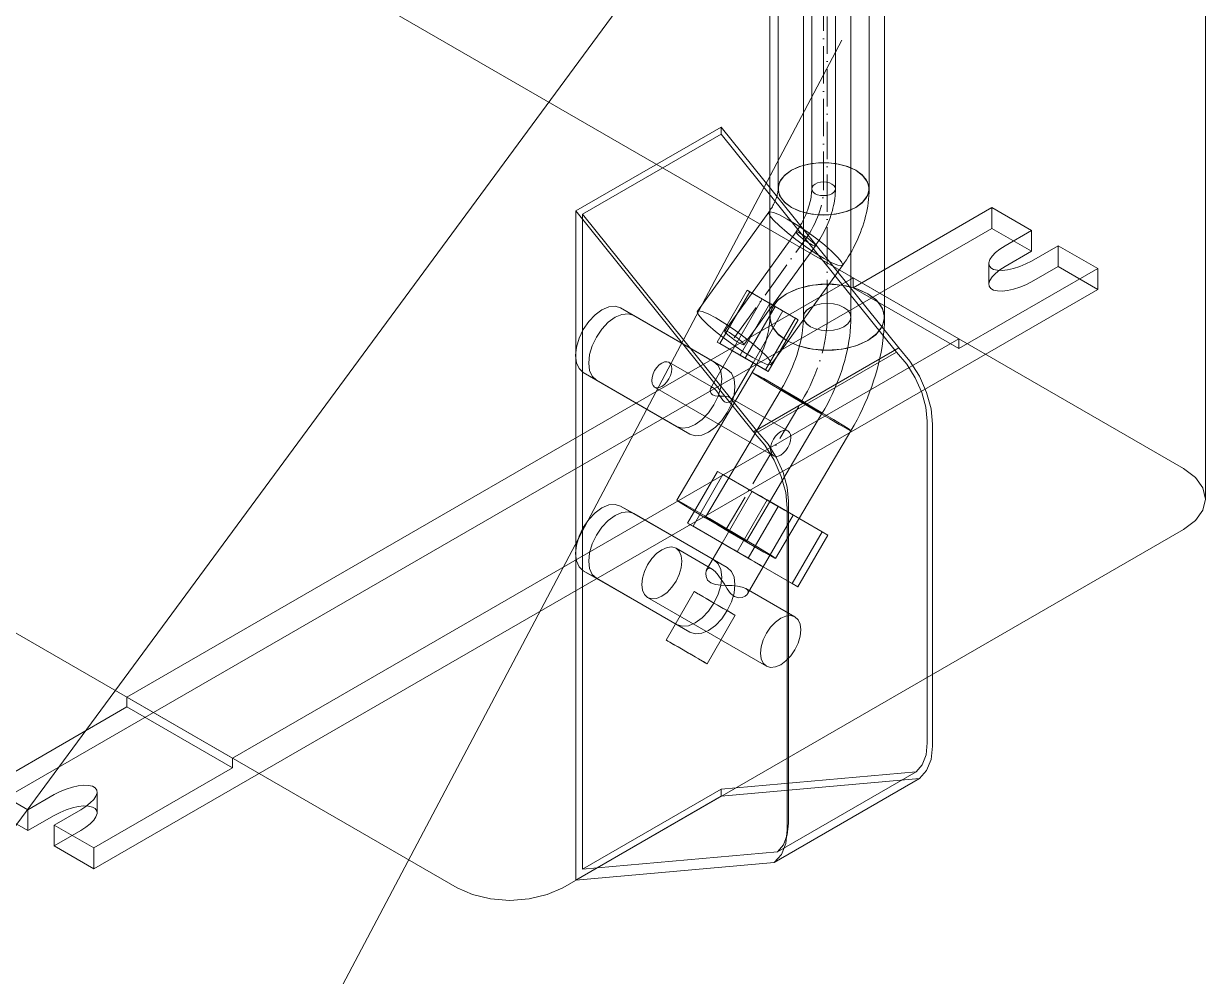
# Model space of a CAD drawing. Header units: millimetres. Extents: x -88595 to 880822, y -1054509 to -148035.
# Drawn here: x 419490.5 to 419806.9, y -342609.3 to -342354.2 of the extents above; entities that cross this region are included whole.
import ezdxf

# ---------------------------------------------------------------- set-up
doc = ezdxf.new("R2010")
doc.units = ezdxf.units.MM
doc.linetypes.add('$12$ADSK_Осевая', pattern=[14, 10, -2, 0, -2])
doc.linetypes.add('$13$ADSK_Осевая', pattern=[14, 10, -2, 0, -2])
for name, color, linetype, lineweight in [('Изоляция', 7, 'Continuous', 18), ('Марки', 7, 'Continuous', 20), ('Оборудование', 7, 'Continuous', 18), ('Трубопровод', 7, 'Continuous', 18), ('Трубопроводы', 7, 'Continuous', 18)]:
    doc.layers.add(name, color=color, linetype=linetype, lineweight=lineweight)

# ---------------------------------------------------------------- blocks, each defined once
blk = doc.blocks.new('$0$ADSK_МедьПайка_Отвод-гнутая труба - Отвод _гнутая труба_-3197941-В_ОВ3_4')
at = {"layer": 'Трубопроводы', "color": 134, "true_color": 0x00a6a6}
for points in [[(20781.32, 11301.23, 0), (20780, 11301.81, 0), (20778.47, 11302.18, 0), (20776.82, 11302.31, 0), (20775.18, 11302.18, 0), (20773.65, 11301.81, 0), (20772.33, 11301.23, 0), (20771.33, 11300.47, 0), (20770.69, 11299.59, 0), (20770.47, 11298.64, 0), (20770.69, 11297.69, 0), (20771.33, 11296.81, 0), (20772.33, 11296.05, 0)], [(20772.33, 11296.05, 0), (20773.65, 11295.46, 0), (20775.18, 11295.1, 0), (20776.82, 11294.97, 0), (20778.47, 11295.1, 0), (20780, 11295.46, 0), (20781.32, 11296.05, 0), (20782.32, 11296.81, 0), (20782.96, 11297.69, 0), (20783.17, 11298.64, 0), (20782.96, 11299.59, 0), (20782.32, 11300.47, 0), (20781.32, 11301.23, 0)], [(20770.47, 11298.64, 0), (20770.46, 11297.81, 0), (20770.42, 11296.95, 0), (20770.34, 11296.06, 0), (20770.24, 11295.16, 0), (20770.11, 11294.23, 0), (20769.94, 11293.28, 0), (20769.75, 11292.32, 0), (20769.52, 11291.34, 0), (20769.26, 11290.36, 0), (20768.97, 11289.36, 0), (20768.66, 11288.35, 0), (20768.31, 11287.34, 0), (20767.93, 11286.33, 0), (20767.53, 11285.31, 0), (20767.09, 11284.3, 0), (20766.63, 11283.29, 0), (20766.15, 11282.29, 0), (20765.64, 11281.29, 0), (20765.1, 11280.31, 0), (20764.54, 11279.33, 0), (20764.5, 11279.26, 0)], [(20783.17, 11298.64, 0), (20783.15, 11297.38, 0), (20783.09, 11296.1, 0), (20782.98, 11294.82, 0), (20782.84, 11293.53, 0), (20782.65, 11292.23, 0), (20782.42, 11290.93, 0), (20782.16, 11289.62, 0), (20781.85, 11288.31, 0), (20781.51, 11287, 0), (20781.13, 11285.68, 0), (20780.72, 11284.37, 0), (20780.27, 11283.06, 0), (20779.78, 11281.76, 0), (20779.26, 11280.46, 0), (20778.71, 11279.17, 0), (20778.13, 11277.89, 0), (20777.51, 11276.62, 0), (20776.87, 11275.36, 0), (20776.19, 11274.12, 0), (20775.49, 11272.89, 0), (20775.44, 11272.8, 0)], [(20766.85, 11277.96, 0), (20765.79, 11278.57, 0), (20765.02, 11279, 0), (20764.59, 11279.23, 0), (20764.52, 11279.24, 0), (20764.83, 11279.04, 0), (20765.48, 11278.63, 0), (20766.44, 11278.04, 0), (20767.64, 11277.31, 0), (20769, 11276.5, 0), (20770.43, 11275.66, 0), (20771.82, 11274.84, 0), (20773.09, 11274.1, 0)], [(20773.09, 11274.1, 0), (20774.14, 11273.5, 0), (20774.92, 11273.07, 0), (20775.35, 11272.84, 0), (20775.42, 11272.82, 0), (20775.11, 11273.03, 0), (20774.46, 11273.44, 0), (20773.5, 11274.03, 0), (20772.3, 11274.75, 0), (20770.94, 11275.56, 0), (20769.51, 11276.41, 0), (20768.12, 11277.23, 0), (20766.85, 11277.96, 0)]]:
    blk.add_polyline3d(points, dxfattribs=at)
blk = doc.blocks.new('$0$ADSK_МедьПайка_Отвод-гнутая труба - Отвод _гнутая труба_-3197938-В_ОВ3_4')
at = {"layer": 'Трубопроводы', "color": 190, "true_color": 0x8000ff}
for points in [[(19757.32, 11724.73, 0), (19756.66, 11725.02, 0), (19755.9, 11725.21, 0), (19755.08, 11725.27, 0), (19754.25, 11725.21, 0), (19753.49, 11725.02, 0), (19752.83, 11724.73, 0), (19752.33, 11724.35, 0), (19752.01, 11723.91, 0), (19751.9, 11723.44, 0), (19752.01, 11722.96, 0), (19752.33, 11722.52, 0), (19752.83, 11722.14, 0)], [(19752.83, 11722.14, 0), (19753.49, 11721.85, 0), (19754.25, 11721.66, 0), (19755.08, 11721.6, 0), (19755.9, 11721.66, 0), (19756.66, 11721.85, 0), (19757.32, 11722.14, 0), (19757.83, 11722.52, 0), (19758.14, 11722.96, 0), (19758.25, 11723.44, 0), (19758.14, 11723.91, 0), (19757.83, 11724.35, 0), (19757.32, 11724.73, 0)], [(19751.9, 11723.44, 0), (19751.89, 11723.02, 0), (19751.87, 11722.59, 0), (19751.84, 11722.15, 0), (19751.78, 11721.69, 0), (19751.72, 11721.23, 0), (19751.64, 11720.76, 0), (19751.54, 11720.28, 0), (19751.42, 11719.79, 0), (19751.3, 11719.29, 0), (19751.15, 11718.79, 0), (19750.99, 11718.29, 0), (19750.82, 11717.79, 0), (19750.63, 11717.28, 0), (19750.43, 11716.77, 0), (19750.21, 11716.27, 0), (19749.98, 11715.76, 0), (19749.74, 11715.26, 0), (19749.48, 11714.76, 0), (19749.22, 11714.27, 0), (19748.94, 11713.78, 0), (19748.65, 11713.3, 0), (19748.34, 11712.83, 0), (19748.03, 11712.36, 0), (19747.72, 11711.91, 0)], [(19758.25, 11723.44, 0), (19758.24, 11722.8, 0), (19758.21, 11722.17, 0), (19758.16, 11721.53, 0), (19758.08, 11720.88, 0), (19757.99, 11720.23, 0), (19757.87, 11719.58, 0), (19757.74, 11718.93, 0), (19757.59, 11718.27, 0), (19757.42, 11717.61, 0), (19757.23, 11716.96, 0), (19757.02, 11716.3, 0), (19756.8, 11715.65, 0), (19756.56, 11715, 0), (19756.3, 11714.35, 0), (19756.02, 11713.7, 0), (19755.73, 11713.06, 0), (19755.42, 11712.43, 0), (19755.1, 11711.8, 0), (19754.76, 11711.18, 0), (19754.41, 11710.56, 0), (19754.04, 11709.95, 0), (19753.66, 11709.36, 0), (19753.27, 11708.77, 0), (19752.86, 11708.2, 0)], [(19749, 11711.43, 0), (19748.47, 11711.72, 0), (19748.05, 11711.9, 0), (19747.79, 11711.95, 0), (19747.7, 11711.87, 0), (19747.79, 11711.66, 0), (19748.04, 11711.35, 0), (19748.45, 11710.95, 0), (19748.99, 11710.49, 0), (19749.61, 11709.99, 0), (19750.28, 11709.51, 0), (19750.95, 11709.06, 0), (19751.58, 11708.67, 0)], [(19751.58, 11708.67, 0), (19752.11, 11708.39, 0), (19752.53, 11708.21, 0), (19752.79, 11708.16, 0), (19752.88, 11708.24, 0), (19752.79, 11708.44, 0), (19752.54, 11708.76, 0), (19752.13, 11709.16, 0), (19751.59, 11709.62, 0), (19750.97, 11710.11, 0), (19750.3, 11710.6, 0), (19749.63, 11711.05, 0), (19749, 11711.43, 0)]]:
    blk.add_polyline3d(points, dxfattribs=at)
blk = doc.blocks.new('$0$ADSK_Наружный блок кондиционера сплит-системы1 - AS24TL5HRA-A-4475077-В_ОВ3_4')
at = {"layer": 'Оборудование'}
for p, q in [((-4032.74, 2861.18), (-4032.74, 3304.54)), ((-4576, 3179.62), (-4038.6, 2869.35)), ((-4233.06, 2757.08), (-4770.46, 3067.35)), ((-4162.35, 2960.79), (-4201.24, 2938.34)), ((-4162.35, 2958.91), (-4199.47, 2937.48)), ((-4162.35, 2958.91), (-4162.35, 2960.79)), ((-4162.35, 2960.79), (-4114.81, 2901.66)), ((-4115.42, 2900.53), (-4162.35, 2958.91)), ((-4126.99, 2917.76), (-4089.87, 2939.2)), ((-4089.87, 2939.2), (-4089.87, 2933.65)), ((-4089.87, 2939.2), (-4079.26, 2933.07)), ((-4153.7, 2879.21), (-4201.24, 2938.34)), ((-4201.24, 2938.34), (-4201.24, 2759.12)), ((-4199.47, 2937.48), (-4199.47, 2762.03)), ((-4199.47, 2937.48), (-4152.55, 2879.1)), ((-4089.87, 2933.65), (-4358.57, 2778.51)), ((-4089.87, 2933.65), (-4079.26, 2927.52)), ((-4086.33, 2928.99), (-4079.26, 2933.07)), ((-4079.26, 2933.07), (-4079.26, 2927.52)), ((-4079.26, 2927.52), (-4086.33, 2923.44)), ((-4072.19, 2928.99), (-4079.26, 2924.91)), ((-4072.19, 2923.44), (-4072.19, 2928.99)), ((-4072.19, 2928.99), (-4061.58, 2922.87)), ((-4090.7, 2924.21), (-4090.7, 2918.66)), ((-4079.26, 2919.36), (-4072.19, 2923.44)), ((-4072.19, 2923.44), (-4061.58, 2917.32)), ((-4321.45, 2808.11), (-4126.99, 2920.38)), ((-4126.99, 2920.38), (-4126.99, 2917.76)), ((-4126.99, 2920.38), (-4098.71, 2904.05)), ((-4061.58, 2922.87), (-4098.71, 2901.44)), ((-4061.58, 2917.32), (-4061.58, 2922.87)), ((-4330.28, 2762.18), (-4061.58, 2917.32)), ((-4163.43, 2903.21), (-4155.43, 2917.07)), ((-4154.74, 2916.67), (-4155.43, 2917.07)), ((-4155.43, 2917.07), (-4149.3, 2913.53)), ((-4126.99, 2917.76), (-4098.71, 2901.44)), ((-4162.74, 2902.81), (-4154.74, 2916.67)), ((-4151.39, 2914.74), (-4159.39, 2900.88)), ((-4147.93, 2912.74), (-4154.74, 2916.67)), ((-4185.76, 2910.33), (-4189.29, 2912.37)), ((-4189.29, 2912.37), (-4164.29, 2897.94)), ((-4157.3, 2899.68), (-4149.3, 2913.53)), ((-4155.93, 2898.88), (-4147.93, 2912.74)), ((-4153.84, 2897.68), (-4145.84, 2911.54)), ((-4149.3, 2913.53), (-4142.49, 2909.6)), ((-4141.8, 2909.2), (-4147.93, 2912.74)), ((-4160.76, 2895.9), (-4185.76, 2910.33)), ((-4142.49, 2909.6), (-4150.49, 2895.74)), ((-4149.8, 2895.35), (-4141.8, 2909.2)), ((-4142.49, 2909.6), (-4141.8, 2909.2)), ((-4098.71, 2904.05), (-4293.16, 2791.78)), ((-4157.3, 2899.68), (-4163.43, 2903.21)), ((-4163.43, 2903.21), (-4162.74, 2902.81)), ((-4162.74, 2902.81), (-4155.93, 2898.88)), ((-4114.81, 2901.66), (-4153.7, 2879.21)), ((-4098.71, 2901.44), (-4098.71, 2904.05)), ((-4164.46, 2890.92), (-4176.34, 2897.78)), ((-4159.39, 2900.88), (-4165.2, 2890.8)), ((-4150.49, 2895.74), (-4157.3, 2899.68)), ((-4155.93, 2898.88), (-4149.8, 2895.35)), ((-4152.55, 2879.1), (-4115.42, 2900.53)), ((-4199.29, 2895.05), (-4195.76, 2893.01)), ((-4174.29, 2880.62), (-4199.29, 2895.05)), ((-4159.66, 2887.6), (-4153.84, 2897.68)), ((-4149.8, 2895.35), (-4150.49, 2895.74)), ((-4195.76, 2893.01), (-4170.76, 2878.58)), ((-4180.18, 2891.13), (-4148.36, 2872.76)), ((-4144.52, 2879.41), (-4159.93, 2888.31)), ((-4107.19, 2795.85), (-4107.19, 2882.03)), ((-4105.78, 2881.22), (-4105.78, 2795.03)), ((-4171.37, 2854.73), (-4163.37, 2868.58)), ((-4169.88, 2853.87), (-4161.88, 2867.72)), ((-4161.88, 2867.72), (-4163.37, 2868.58)), ((-4163.37, 2868.58), (-4150.1, 2860.92)), ((-4147.12, 2859.2), (-4161.88, 2867.72)), ((-4154.11, 2863.24), (-4162.11, 2849.38)), ((-4158.1, 2847.07), (-4150.1, 2860.92)), ((-4150.1, 2860.92), (-4135.35, 2852.4)), ((-4144.31, 2860.6), (-4144.31, 2774.41)), ((-4185.76, 2857.26), (-4189.29, 2859.3)), ((-4189.29, 2859.3), (-4164.29, 2844.87)), ((-4160.76, 2842.83), (-4185.76, 2857.26)), ((-4155.12, 2845.35), (-4147.12, 2859.2)), ((-4151.11, 2843.03), (-4143.11, 2856.89)), ((-4133.85, 2851.54), (-4147.12, 2859.2)), ((-4144.67, 2772.58), (-4144.67, 2858.76)), ((-4158.1, 2847.07), (-4171.37, 2854.73)), ((-4171.37, 2854.73), (-4169.88, 2853.87)), ((-4169.88, 2853.87), (-4155.12, 2845.35)), ((-4038.6, 2853.02), (-4204.77, 2757.08)), ((-4135.35, 2852.4), (-4143.35, 2838.55)), ((-4141.85, 2837.69), (-4133.85, 2851.54)), ((-4135.35, 2852.4), (-4133.85, 2851.54)), ((-4164.79, 2842.41), (-4174.45, 2847.98)), ((-4162.11, 2849.38), (-4166.27, 2842.18)), ((-4143.35, 2838.55), (-4158.1, 2847.07)), ((-4155.12, 2845.35), (-4141.85, 2837.69)), ((-4199.29, 2841.98), (-4195.76, 2839.94)), ((-4174.29, 2827.55), (-4199.29, 2841.98)), ((-4155.28, 2835.83), (-4151.11, 2843.03)), ((-4195.76, 2839.94), (-4170.76, 2825.5)), ((-4141.85, 2837.69), (-4143.35, 2838.55)), ((-4182.07, 2834.78), (-4150.25, 2816.41)), ((-4169.61, 2836.39), (-4177.11, 2823.4)), ((-4142.63, 2829.61), (-4155.81, 2837.22)), ((-4166.11, 2817.05), (-4158.61, 2830.04)), ((-4321.45, 2805.5), (-4321.45, 2808.11)), ((-4321.45, 2808.11), (-4293.16, 2791.78)), ((-4358.57, 2784.06), (-4321.45, 2805.5)), ((-4321.45, 2805.5), (-4293.16, 2789.17)), ((-4293.16, 2791.78), (-4293.16, 2789.17)), ((-4293.16, 2789.17), (-4330.28, 2767.73)), ((-4162.35, 2783.46), (-4110.17, 2788.12)), ((-4110.17, 2788.12), (-4147.29, 2766.69)), ((-4358.57, 2784.06), (-4347.96, 2777.94)), ((-4109.25, 2786.32), (-4162.35, 2781.57)), ((-4148.14, 2763.86), (-4109.25, 2786.32)), ((-4347.96, 2777.94), (-4340.89, 2782.02)), ((-4329.45, 2777.17), (-4329.45, 2782.72)), ((-4162.35, 2781.57), (-4201.24, 2759.12)), ((-4199.47, 2762.03), (-4162.35, 2783.46)), ((-4162.35, 2781.57), (-4162.35, 2783.46)), ((-4347.96, 2772.39), (-4358.57, 2778.51)), ((-4347.96, 2772.39), (-4347.96, 2777.94)), ((-4333.82, 2777.94), (-4340.89, 2773.86)), ((-4340.89, 2776.47), (-4347.96, 2772.39)), ((-4340.89, 2773.86), (-4330.28, 2767.73)), ((-4340.89, 2773.86), (-4340.89, 2768.31)), ((-4340.89, 2768.31), (-4333.82, 2772.39)), ((-4330.28, 2762.18), (-4340.89, 2768.31)), ((-4330.28, 2767.73), (-4330.28, 2762.18)), ((-4147.29, 2766.69), (-4199.47, 2762.03)), ((-4201.24, 2759.12), (-4148.14, 2763.86))]:
    blk.add_line(p, q, dxfattribs=at)
for points in [[(-4079.26, 2924.91, 0), (-4080.81, 2924.11, 0), (-4082.44, 2923.43, 0), (-4084.09, 2922.9, 0), (-4085.69, 2922.55, 0), (-4087.15, 2922.39, 0), (-4088.43, 2922.44, 0), (-4089.46, 2922.68, 0), (-4090.2, 2923.1, 0), (-4090.61, 2923.7, 0), (-4090.69, 2924.44, 0), (-4090.42, 2925.28, 0), (-4089.81, 2926.2, 0), (-4088.9, 2927.15, 0), (-4087.73, 2928.1, 0), (-4086.33, 2928.99, 0)], [(-4086.33, 2923.44, 0), (-4087.73, 2922.55, 0), (-4088.9, 2921.6, 0), (-4089.81, 2920.65, 0), (-4090.42, 2919.73, 0), (-4090.69, 2918.88, 0), (-4090.61, 2918.15, 0), (-4090.2, 2917.55, 0), (-4089.46, 2917.12, 0), (-4088.43, 2916.88, 0), (-4087.15, 2916.84, 0), (-4085.69, 2917, 0), (-4084.09, 2917.35, 0), (-4082.44, 2917.87, 0), (-4080.81, 2918.55, 0), (-4079.26, 2919.36, 0)], [(-4150.21, 2914.06, 0), (-4150.75, 2914.37, 0), (-4151.13, 2914.59, 0), (-4151.35, 2914.71, 0), (-4151.37, 2914.73, 0), (-4151.21, 2914.64, 0), (-4150.88, 2914.44, 0), (-4150.39, 2914.16, 0), (-4149.77, 2913.81, 0), (-4149.08, 2913.41, 0), (-4148.36, 2912.99, 0), (-4147.65, 2912.58, 0), (-4147.01, 2912.21, 0)], [(-4147.01, 2912.21, 0), (-4146.48, 2911.91, 0), (-4146.1, 2911.68, 0), (-4145.88, 2911.56, 0), (-4145.85, 2911.54, 0), (-4146.01, 2911.63, 0), (-4146.35, 2911.83, 0), (-4146.84, 2912.11, 0), (-4147.45, 2912.47, 0), (-4148.15, 2912.87, 0), (-4148.87, 2913.28, 0), (-4149.57, 2913.69, 0), (-4150.21, 2914.06, 0)], [(-4199.29, 2895.05, 0), (-4200.42, 2896.09, 0), (-4201.12, 2897.66, 0), (-4201.36, 2899.63, 0), (-4201.12, 2901.88, 0), (-4200.42, 2904.26, 0), (-4199.29, 2906.6, 0), (-4197.83, 2908.74, 0), (-4196.12, 2910.54, 0), (-4194.29, 2911.88, 0), (-4192.46, 2912.66, 0), (-4190.76, 2912.82, 0), (-4189.29, 2912.37, 0)], [(-4185.76, 2910.33, 0), (-4187.22, 2910.78, 0), (-4188.93, 2910.61, 0), (-4190.76, 2909.84, 0), (-4192.59, 2908.5, 0), (-4194.29, 2906.7, 0), (-4195.76, 2904.56, 0), (-4196.88, 2902.22, 0), (-4197.59, 2899.84, 0), (-4197.83, 2897.59, 0), (-4197.59, 2895.61, 0), (-4196.88, 2894.05, 0), (-4195.76, 2893.01, 0)], [(-4114.81, 2901.66, 0), (-4111.82, 2898.09, 0), (-4109.29, 2894.03, 0), (-4107.38, 2889.69, 0), (-4106.18, 2885.34, 0), (-4105.78, 2881.22, 0)], [(-4176.34, 2897.78, 0), (-4176.9, 2897.95, 0), (-4177.55, 2897.89, 0), (-4178.26, 2897.59, 0), (-4178.96, 2897.08, 0), (-4179.61, 2896.39, 0), (-4180.18, 2895.56, 0), (-4180.61, 2894.66, 0), (-4180.88, 2893.75, 0), (-4180.97, 2892.89, 0), (-4180.88, 2892.13, 0), (-4180.61, 2891.53, 0), (-4180.18, 2891.13, 0)], [(-4180.18, 2891.13, 0), (-4179.61, 2890.95, 0), (-4178.96, 2891.02, 0), (-4178.26, 2891.32, 0), (-4177.55, 2891.83, 0), (-4176.9, 2892.52, 0), (-4176.34, 2893.35, 0), (-4175.9, 2894.24, 0), (-4175.63, 2895.16, 0), (-4175.54, 2896.02, 0), (-4175.63, 2896.78, 0), (-4175.9, 2897.38, 0), (-4176.34, 2897.78, 0)], [(-4164.29, 2897.94, 0), (-4163.17, 2896.9, 0), (-4162.46, 2895.33, 0), (-4162.22, 2893.36, 0), (-4162.46, 2891.11, 0), (-4163.17, 2888.73, 0), (-4164.29, 2886.39, 0), (-4165.76, 2884.25, 0), (-4167.46, 2882.45, 0), (-4169.29, 2881.11, 0), (-4171.12, 2880.33, 0), (-4172.83, 2880.17, 0), (-4174.29, 2880.62, 0)], [(-4155.01, 2898.36, 0), (-4155.65, 2898.73, 0), (-4156.36, 2899.13, 0), (-4157.08, 2899.55, 0), (-4157.77, 2899.95, 0), (-4158.39, 2900.3, 0), (-4158.88, 2900.59, 0), (-4159.21, 2900.78, 0), (-4159.37, 2900.87, 0), (-4159.35, 2900.86, 0), (-4159.13, 2900.73, 0), (-4158.75, 2900.51, 0), (-4158.21, 2900.2, 0)], [(-4155.01, 2898.36, 0), (-4155.65, 2898.73, 0), (-4156.36, 2899.13, 0), (-4157.08, 2899.55, 0), (-4157.77, 2899.95, 0), (-4158.39, 2900.3, 0), (-4158.88, 2900.59, 0), (-4159.21, 2900.78, 0), (-4159.37, 2900.87, 0), (-4159.35, 2900.86, 0), (-4159.13, 2900.73, 0), (-4158.75, 2900.51, 0), (-4158.21, 2900.2, 0)], [(-4158.21, 2900.2, 0), (-4157.57, 2899.83, 0), (-4156.87, 2899.43, 0), (-4156.15, 2899.01, 0), (-4155.45, 2898.61, 0), (-4154.84, 2898.26, 0), (-4154.35, 2897.97, 0), (-4154.01, 2897.78, 0), (-4153.85, 2897.69, 0), (-4153.88, 2897.7, 0), (-4154.1, 2897.83, 0), (-4154.48, 2898.05, 0), (-4155.01, 2898.36, 0)], [(-4158.21, 2900.2, 0), (-4157.57, 2899.83, 0), (-4156.87, 2899.43, 0), (-4156.15, 2899.01, 0), (-4155.45, 2898.61, 0), (-4154.84, 2898.26, 0), (-4154.35, 2897.97, 0), (-4154.01, 2897.78, 0), (-4153.85, 2897.69, 0), (-4153.88, 2897.7, 0), (-4154.1, 2897.83, 0), (-4154.48, 2898.05, 0), (-4155.01, 2898.36, 0)], [(-4107.19, 2882.03, 0), (-4107.56, 2885.77, 0), (-4108.65, 2889.71, 0), (-4110.4, 2893.64, 0), (-4112.7, 2897.32, 0), (-4115.42, 2900.53, 0)], [(-4170.76, 2878.58, 0), (-4169.29, 2878.12, 0), (-4167.59, 2878.29, 0), (-4165.76, 2879.07, 0), (-4163.93, 2880.41, 0), (-4162.22, 2882.21, 0), (-4160.76, 2884.35, 0), (-4159.63, 2886.69, 0), (-4158.93, 2889.07, 0), (-4158.69, 2891.32, 0), (-4158.93, 2893.29, 0), (-4159.63, 2894.86, 0), (-4160.76, 2895.9, 0)], [(-4164.46, 2890.92, 0), (-4164.81, 2891.04, 0), (-4165.08, 2890.95, 0), (-4165.25, 2890.71, 0), (-4165.32, 2890.34, 0), (-4165.27, 2889.9, 0), (-4165.07, 2889.44, 0), (-4164.65, 2889.05, 0)], [(-4164.65, 2889.05, 0), (-4164.01, 2888.83, 0), (-4163.28, 2888.75, 0), (-4162.51, 2888.72, 0), (-4161.76, 2888.69, 0), (-4161.04, 2888.62, 0), (-4160.41, 2888.5, 0), (-4159.93, 2888.31, 0)], [(-4161.45, 2887.2, 0), (-4161.96, 2887.65, 0), (-4162.4, 2888.24, 0), (-4162.81, 2888.89, 0), (-4163.21, 2889.53, 0), (-4163.63, 2890.12, 0), (-4164.05, 2890.6, 0), (-4164.46, 2890.92, 0)], [(-4159.93, 2888.31, 0), (-4159.66, 2888.06, 0), (-4159.59, 2887.79, 0), (-4159.72, 2887.51, 0), (-4160, 2887.27, 0), (-4160.41, 2887.09, 0), (-4160.9, 2887.03, 0), (-4161.45, 2887.2, 0)], [(-4144.67, 2858.76, 0), (-4145.07, 2862.88, 0), (-4146.27, 2867.24, 0), (-4148.19, 2871.57, 0), (-4150.71, 2875.64, 0), (-4153.7, 2879.21, 0)], [(-4152.55, 2879.1, 0), (-4149.82, 2875.89, 0), (-4147.52, 2872.21, 0), (-4145.78, 2868.28, 0), (-4144.69, 2864.34, 0), (-4144.31, 2860.6, 0)], [(-4144.52, 2879.41, 0), (-4145.08, 2879.58, 0), (-4145.73, 2879.52, 0), (-4146.44, 2879.22, 0), (-4147.14, 2878.71, 0), (-4147.79, 2878.01, 0), (-4148.36, 2877.19, 0), (-4148.79, 2876.29, 0), (-4149.06, 2875.38, 0), (-4149.15, 2874.52, 0), (-4149.06, 2873.76, 0), (-4148.79, 2873.16, 0), (-4148.36, 2872.76, 0)], [(-4148.36, 2872.76, 0), (-4147.79, 2872.58, 0), (-4147.14, 2872.65, 0), (-4146.44, 2872.95, 0), (-4145.73, 2873.46, 0), (-4145.08, 2874.15, 0), (-4144.52, 2874.97, 0), (-4144.08, 2875.87, 0), (-4143.81, 2876.79, 0), (-4143.72, 2877.65, 0), (-4143.81, 2878.41, 0), (-4144.08, 2879.01, 0), (-4144.52, 2879.41, 0)], [(-4038.6, 2869.35, 0), (-4035.42, 2866.96, 0), (-4033.43, 2864.17, 0), (-4032.74, 2861.18, 0), (-4033.43, 2858.19, 0), (-4035.42, 2855.41, 0), (-4038.6, 2853.02, 0)], [(-4151.79, 2861.9, 0), (-4152.84, 2862.51, 0), (-4153.61, 2862.95, 0), (-4154.03, 2863.19, 0), (-4154.09, 2863.23, 0), (-4153.77, 2863.04, 0), (-4153.1, 2862.66, 0), (-4152.13, 2862.09, 0), (-4150.92, 2861.39, 0), (-4149.54, 2860.6, 0), (-4148.11, 2859.77, 0), (-4146.71, 2858.96, 0), (-4145.44, 2858.23, 0)], [(-4145.44, 2858.23, 0), (-4144.39, 2857.62, 0), (-4143.62, 2857.18, 0), (-4143.19, 2856.93, 0), (-4143.14, 2856.9, 0), (-4143.46, 2857.09, 0), (-4144.12, 2857.47, 0), (-4145.1, 2858.03, 0), (-4146.31, 2858.73, 0), (-4147.68, 2859.53, 0), (-4149.12, 2860.35, 0), (-4150.52, 2861.16, 0), (-4151.79, 2861.9, 0)], [(-4199.29, 2841.98, 0), (-4200.42, 2843.02, 0), (-4201.12, 2844.58, 0), (-4201.36, 2846.56, 0), (-4201.12, 2848.81, 0), (-4200.42, 2851.19, 0), (-4199.29, 2853.53, 0), (-4197.83, 2855.67, 0), (-4196.12, 2857.47, 0), (-4194.29, 2858.8, 0), (-4192.46, 2859.58, 0), (-4190.76, 2859.75, 0), (-4189.29, 2859.3, 0)], [(-4185.76, 2857.26, 0), (-4187.22, 2857.71, 0), (-4188.93, 2857.54, 0), (-4190.76, 2856.76, 0), (-4192.59, 2855.43, 0), (-4194.29, 2853.63, 0), (-4195.76, 2851.49, 0), (-4196.88, 2849.15, 0), (-4197.59, 2846.77, 0), (-4197.83, 2844.52, 0), (-4197.59, 2842.54, 0), (-4196.88, 2840.98, 0), (-4195.76, 2839.94, 0)], [(-4174.45, 2847.98, 0), (-4175.56, 2848.33, 0), (-4176.86, 2848.2, 0), (-4178.26, 2847.6, 0), (-4179.65, 2846.59, 0), (-4180.95, 2845.21, 0), (-4182.07, 2843.58, 0), (-4182.92, 2841.8, 0), (-4183.46, 2839.99, 0), (-4183.64, 2838.27, 0), (-4183.46, 2836.77, 0), (-4182.92, 2835.58, 0), (-4182.07, 2834.78, 0)], [(-4182.07, 2834.78, 0), (-4180.95, 2834.44, 0), (-4179.65, 2834.57, 0), (-4178.26, 2835.16, 0), (-4176.86, 2836.18, 0), (-4175.56, 2837.55, 0), (-4174.45, 2839.18, 0), (-4173.59, 2840.96, 0), (-4173.05, 2842.78, 0), (-4172.87, 2844.49, 0), (-4173.05, 2846, 0), (-4173.59, 2847.19, 0), (-4174.45, 2847.98, 0)], [(-4153.44, 2844.37, 0), (-4154.71, 2845.11, 0), (-4156.11, 2845.92, 0), (-4157.54, 2846.74, 0), (-4158.92, 2847.54, 0), (-4160.13, 2848.24, 0), (-4161.1, 2848.8, 0), (-4161.77, 2849.19, 0), (-4162.09, 2849.37, 0), (-4162.03, 2849.34, 0), (-4161.61, 2849.09, 0), (-4160.84, 2848.65, 0), (-4159.79, 2848.04, 0)], [(-4153.44, 2844.37, 0), (-4154.71, 2845.11, 0), (-4156.11, 2845.92, 0), (-4157.54, 2846.74, 0), (-4158.92, 2847.54, 0), (-4160.13, 2848.24, 0), (-4161.1, 2848.8, 0), (-4161.77, 2849.19, 0), (-4162.09, 2849.37, 0), (-4162.03, 2849.34, 0), (-4161.61, 2849.09, 0), (-4160.84, 2848.65, 0), (-4159.79, 2848.04, 0)], [(-4159.79, 2848.04, 0), (-4158.52, 2847.31, 0), (-4157.12, 2846.5, 0), (-4155.68, 2845.67, 0), (-4154.31, 2844.88, 0), (-4153.1, 2844.18, 0), (-4152.12, 2843.61, 0), (-4151.46, 2843.23, 0), (-4151.14, 2843.05, 0), (-4151.19, 2843.08, 0), (-4151.62, 2843.32, 0), (-4152.39, 2843.77, 0), (-4153.44, 2844.37, 0)], [(-4159.79, 2848.04, 0), (-4158.52, 2847.31, 0), (-4157.12, 2846.5, 0), (-4155.68, 2845.67, 0), (-4154.31, 2844.88, 0), (-4153.1, 2844.18, 0), (-4152.12, 2843.61, 0), (-4151.46, 2843.23, 0), (-4151.14, 2843.05, 0), (-4151.19, 2843.08, 0), (-4151.62, 2843.32, 0), (-4152.39, 2843.77, 0), (-4153.44, 2844.37, 0)], [(-4164.29, 2844.87, 0), (-4163.17, 2843.82, 0), (-4162.46, 2842.26, 0), (-4162.22, 2840.29, 0), (-4162.46, 2838.04, 0), (-4163.17, 2835.66, 0), (-4164.29, 2833.32, 0), (-4165.76, 2831.18, 0), (-4167.46, 2829.38, 0), (-4169.29, 2828.04, 0), (-4171.12, 2827.26, 0), (-4172.83, 2827.09, 0), (-4174.29, 2827.55, 0)], [(-4170.76, 2825.5, 0), (-4169.29, 2825.05, 0), (-4167.59, 2825.22, 0), (-4165.76, 2826, 0), (-4163.93, 2827.33, 0), (-4162.22, 2829.13, 0), (-4160.76, 2831.28, 0), (-4159.63, 2833.62, 0), (-4158.93, 2835.99, 0), (-4158.69, 2838.25, 0), (-4158.93, 2840.22, 0), (-4159.63, 2841.78, 0), (-4160.76, 2842.83, 0)], [(-4164.79, 2842.41, 0), (-4165.49, 2842.64, 0), (-4166.02, 2842.47, 0), (-4166.37, 2841.98, 0), (-4166.51, 2841.26, 0), (-4166.41, 2840.39, 0), (-4166.02, 2839.47, 0), (-4165.18, 2838.7, 0)], [(-4158.83, 2835.03, 0), (-4159.84, 2835.91, 0), (-4160.72, 2837.1, 0), (-4161.52, 2838.38, 0), (-4162.33, 2839.65, 0), (-4163.16, 2840.81, 0), (-4163.99, 2841.77, 0), (-4164.79, 2842.41, 0)], [(-4165.18, 2838.7, 0), (-4163.92, 2838.26, 0), (-4162.45, 2838.1, 0), (-4160.94, 2838.04, 0), (-4159.44, 2837.98, 0), (-4158.01, 2837.85, 0), (-4156.76, 2837.6, 0), (-4155.81, 2837.22, 0)], [(-4160.94, 2831.38, 0), (-4162.21, 2832.12, 0), (-4163.61, 2832.93, 0), (-4165.04, 2833.75, 0), (-4166.42, 2834.55, 0), (-4167.63, 2835.25, 0), (-4168.6, 2835.81, 0), (-4169.27, 2836.2, 0), (-4169.59, 2836.38, 0), (-4169.53, 2836.35, 0), (-4169.11, 2836.1, 0), (-4168.34, 2835.66, 0), (-4167.29, 2835.05, 0)], [(-4167.29, 2835.05, 0), (-4166.02, 2834.32, 0), (-4164.62, 2833.51, 0), (-4163.18, 2832.68, 0), (-4161.81, 2831.89, 0), (-4160.6, 2831.19, 0), (-4159.62, 2830.62, 0), (-4158.96, 2830.24, 0), (-4158.64, 2830.06, 0), (-4158.69, 2830.09, 0), (-4159.12, 2830.33, 0), (-4159.89, 2830.78, 0), (-4160.94, 2831.38, 0)], [(-4155.81, 2837.22, 0), (-4155.27, 2836.74, 0), (-4155.14, 2836.19, 0), (-4155.4, 2835.65, 0), (-4155.96, 2835.16, 0), (-4156.75, 2834.81, 0), (-4157.74, 2834.7, 0), (-4158.83, 2835.03, 0)], [(-4142.63, 2829.61, 0), (-4143.74, 2829.95, 0), (-4145.04, 2829.83, 0), (-4146.44, 2829.23, 0), (-4147.83, 2828.22, 0), (-4149.13, 2826.84, 0), (-4150.25, 2825.21, 0), (-4151.1, 2823.43, 0), (-4151.64, 2821.62, 0), (-4151.82, 2819.9, 0), (-4151.64, 2818.4, 0), (-4151.1, 2817.21, 0), (-4150.25, 2816.41, 0)], [(-4150.25, 2816.41, 0), (-4149.13, 2816.07, 0), (-4147.83, 2816.2, 0), (-4146.44, 2816.79, 0), (-4145.04, 2817.81, 0), (-4143.74, 2819.18, 0), (-4142.63, 2820.81, 0), (-4141.77, 2822.59, 0), (-4141.23, 2824.41, 0), (-4141.05, 2826.12, 0), (-4141.23, 2827.63, 0), (-4141.77, 2828.82, 0), (-4142.63, 2829.61, 0)], [(-4174.79, 2822.06, 0), (-4175.84, 2822.67, 0), (-4176.61, 2823.11, 0), (-4177.03, 2823.36, 0), (-4177.09, 2823.39, 0), (-4176.77, 2823.2, 0), (-4176.1, 2822.82, 0), (-4175.13, 2822.26, 0), (-4173.92, 2821.55, 0), (-4172.54, 2820.76, 0), (-4171.11, 2819.94, 0), (-4169.71, 2819.13, 0), (-4168.44, 2818.39, 0)], [(-4168.44, 2818.39, 0), (-4167.39, 2817.78, 0), (-4166.62, 2817.34, 0), (-4166.19, 2817.1, 0), (-4166.14, 2817.06, 0), (-4166.46, 2817.25, 0), (-4167.12, 2817.63, 0), (-4168.1, 2818.2, 0), (-4169.31, 2818.9, 0), (-4170.68, 2819.69, 0), (-4172.12, 2820.52, 0), (-4173.52, 2821.33, 0), (-4174.79, 2822.06, 0)], [(-4110.17, 2788.12, 0), (-4108.55, 2790.03, 0), (-4107.53, 2792.66, 0), (-4107.19, 2795.85, 0)], [(-4105.78, 2795.03, 0), (-4106.18, 2791.4, 0), (-4107.36, 2788.44, 0), (-4109.25, 2786.32, 0)], [(-4340.89, 2782.02, 0), (-4339.34, 2782.83, 0), (-4337.71, 2783.51, 0), (-4336.06, 2784.03, 0), (-4334.47, 2784.38, 0), (-4333, 2784.54, 0), (-4331.72, 2784.49, 0), (-4330.69, 2784.25, 0), (-4329.95, 2783.83, 0), (-4329.54, 2783.23, 0), (-4329.46, 2782.5, 0), (-4329.73, 2781.65, 0), (-4330.34, 2780.73, 0), (-4331.25, 2779.78, 0), (-4332.43, 2778.83, 0), (-4333.82, 2777.94, 0)], [(-4333.82, 2772.39, 0), (-4332.43, 2773.28, 0), (-4331.25, 2774.22, 0), (-4330.34, 2775.18, 0), (-4329.73, 2776.1, 0), (-4329.46, 2776.94, 0), (-4329.54, 2777.68, 0), (-4329.95, 2778.28, 0), (-4330.69, 2778.7, 0), (-4331.72, 2778.94, 0), (-4333, 2778.99, 0), (-4334.47, 2778.83, 0), (-4336.06, 2778.48, 0), (-4337.71, 2777.95, 0), (-4339.34, 2777.27, 0), (-4340.89, 2776.47, 0)], [(-4144.31, 2774.41, 0), (-4144.66, 2771.22, 0), (-4145.67, 2768.6, 0), (-4147.29, 2766.69, 0)], [(-4148.14, 2763.86, 0), (-4146.25, 2765.99, 0), (-4145.07, 2768.95, 0), (-4144.67, 2772.58, 0)], [(-4204.77, 2757.08, 0), (-4208.91, 2755.24, 0), (-4213.74, 2754.09, 0), (-4218.91, 2753.7, 0), (-4224.09, 2754.09, 0), (-4228.91, 2755.24, 0), (-4233.06, 2757.08, 0)]]:
    blk.add_polyline3d(points, dxfattribs=at)

msp = doc.modelspace()

# ---------------------------------------------------------------- linework, layer by layer
at = {"layer": 'Изоляция', "color": 190, "true_color": 0x8000ff}
for p, q in [((419692.49, -342178.03), (419692.49, -342398.41)), ((419716.84, -342398.41), (419716.84, -342178.03)), ((419690.01, -342404.67), (419670.89, -342431.17)), ((419690.63, -342445.42), (419709.75, -342418.92))]:
    msp.add_line(p, q, dxfattribs=at)
at = {"layer": 'Изоляция', "color": 134, "true_color": 0x00a6a6}
for p, q in [((419690.28, -342190.44), (419690.28, -342432.76)), ((419720.98, -342432.76), (419720.98, -342190.44)), ((419685.56, -342447.56), (419665.36, -342481.75)), ((419691.79, -342497.37), (419711.99, -342463.18))]:
    msp.add_line(p, q, dxfattribs=at)
at = {"layer": 'Изоляция', "color": 190, "true_color": 0x8000ff}
for points in [[(419696.06, -342393.44, 0), (419698.58, -342392.32, 0), (419701.52, -342391.62, 0), (419704.67, -342391.38, 0), (419707.82, -342391.62, 0), (419710.75, -342392.32, 0), (419713.28, -342393.44, 0)], [(419713.28, -342393.44, 0), (419711.14, -342392.46, 0), (419708.69, -342391.78, 0), (419706.03, -342391.43, 0), (419703.3, -342391.43, 0), (419700.64, -342391.78, 0), (419698.19, -342392.46, 0), (419696.06, -342393.44, 0)], [(419696.06, -342403.38, 0), (419694.12, -342401.93, 0), (419692.91, -342400.23, 0), (419692.49, -342398.41, 0), (419692.91, -342396.59, 0), (419694.12, -342394.9, 0), (419696.06, -342393.44, 0)], [(419696.06, -342393.44, 0), (419694.36, -342394.67, 0), (419693.17, -342396.09, 0), (419692.57, -342397.63, 0), (419692.57, -342399.2, 0), (419693.18, -342400.73, 0), (419694.36, -342402.15, 0), (419696.06, -342403.38, 0)], [(419713.28, -342393.44, 0), (419715.21, -342394.9, 0), (419716.43, -342396.59, 0), (419716.84, -342398.41, 0), (419716.43, -342400.23, 0), (419715.21, -342401.93, 0), (419713.28, -342403.38, 0)], [(419713.28, -342403.38, 0), (419714.98, -342402.15, 0), (419716.16, -342400.73, 0), (419716.77, -342399.2, 0), (419716.77, -342397.62, 0), (419716.16, -342396.09, 0), (419714.98, -342394.67, 0), (419713.28, -342393.44, 0)], [(419692.49, -342398.41, 0), (419692.49, -342398.52, 0), (419692.48, -342398.66, 0), (419692.47, -342398.82, 0), (419692.45, -342399, 0), (419692.42, -342399.2, 0), (419692.38, -342399.42, 0), (419692.33, -342399.66, 0), (419692.28, -342399.91, 0), (419692.21, -342400.17, 0), (419692.13, -342400.45, 0), (419692.04, -342400.73, 0), (419691.94, -342401.03, 0), (419691.82, -342401.33, 0), (419691.7, -342401.64, 0), (419691.57, -342401.95, 0), (419691.43, -342402.26, 0), (419691.28, -342402.57, 0), (419691.11, -342402.88, 0), (419690.95, -342403.19, 0), (419690.77, -342403.5, 0), (419690.59, -342403.8, 0), (419690.4, -342404.1, 0), (419690.21, -342404.39, 0), (419690.01, -342404.67, 0)], [(419716.84, -342398.41, 0), (419716.83, -342399.35, 0), (419716.78, -342400.28, 0), (419716.7, -342401.2, 0), (419716.6, -342402.12, 0), (419716.47, -342403.03, 0), (419716.31, -342403.94, 0), (419716.13, -342404.84, 0), (419715.92, -342405.73, 0), (419715.69, -342406.61, 0), (419715.44, -342407.49, 0), (419715.16, -342408.37, 0), (419714.86, -342409.23, 0), (419714.54, -342410.09, 0), (419714.2, -342410.94, 0), (419713.84, -342411.78, 0), (419713.46, -342412.61, 0), (419713.07, -342413.44, 0), (419712.65, -342414.25, 0), (419712.21, -342415.06, 0), (419711.75, -342415.85, 0), (419711.28, -342416.64, 0), (419710.79, -342417.41, 0), (419710.28, -342418.17, 0), (419709.75, -342418.92, 0)], [(419689.96, -342404.84, 0), (419690.3, -342404.54, 0), (419691.3, -342404.72, 0), (419692.88, -342405.39, 0), (419694.94, -342406.5, 0), (419697.34, -342407.97, 0), (419699.91, -342409.69, 0)], [(419694.94, -342406.5, 0), (419692.88, -342405.39, 0), (419691.3, -342404.72, 0), (419690.3, -342404.54, 0), (419689.96, -342404.84, 0), (419690.29, -342405.62, 0), (419691.27, -342406.82, 0)], [(419699.85, -342413.89, 0), (419697.28, -342412.02, 0), (419694.89, -342410.13, 0), (419692.84, -342408.36, 0), (419691.27, -342406.82, 0), (419690.29, -342405.62, 0), (419689.96, -342404.84, 0)], [(419713.28, -342403.38, 0), (419710.75, -342404.5, 0), (419707.82, -342405.2, 0), (419704.67, -342405.44, 0), (419701.52, -342405.2, 0), (419698.58, -342404.5, 0), (419696.06, -342403.38, 0)], [(419696.06, -342403.38, 0), (419698.19, -342404.36, 0), (419700.65, -342405.05, 0), (419703.31, -342405.4, 0), (419706.03, -342405.4, 0), (419708.69, -342405.05, 0), (419711.15, -342404.36, 0), (419713.28, -342403.38, 0)], [(419691.27, -342406.82, 0), (419692.84, -342408.36, 0), (419694.89, -342410.13, 0), (419697.28, -342412.02, 0), (419699.85, -342413.89, 0), (419702.42, -342415.62, 0), (419704.82, -342417.08, 0)], [(419708.49, -342416.76, 0), (419706.92, -342415.22, 0), (419704.87, -342413.45, 0), (419702.48, -342411.57, 0), (419699.91, -342409.69, 0), (419697.34, -342407.97, 0), (419694.94, -342406.5, 0)], [(419699.91, -342409.69, 0), (419702.48, -342411.57, 0), (419704.87, -342413.45, 0), (419706.92, -342415.22, 0), (419708.49, -342416.76, 0), (419709.47, -342417.96, 0), (419709.81, -342418.74, 0)], [(419709.81, -342418.74, 0), (419709.46, -342419.05, 0), (419708.46, -342418.86, 0), (419706.88, -342418.19, 0), (419704.82, -342417.08, 0), (419702.42, -342415.62, 0), (419699.85, -342413.89, 0)], [(419704.82, -342417.08, 0), (419706.88, -342418.19, 0), (419708.46, -342418.86, 0), (419709.46, -342419.05, 0), (419709.81, -342418.74, 0), (419709.47, -342417.96, 0), (419708.49, -342416.76, 0)], [(419680.79, -342436.19, 0), (419678.22, -342434.47, 0), (419675.82, -342433, 0), (419673.76, -342431.89, 0), (419672.18, -342431.22, 0), (419671.18, -342431.04, 0), (419670.84, -342431.34, 0)], [(419670.84, -342431.34, 0), (419671.17, -342432.12, 0), (419672.15, -342433.32, 0), (419673.72, -342434.86, 0), (419675.77, -342436.63, 0), (419678.16, -342438.52, 0), (419680.73, -342440.39, 0)], [(419690.68, -342445.24, 0), (419690.35, -342444.46, 0), (419689.37, -342443.26, 0), (419687.8, -342441.72, 0), (419685.75, -342439.95, 0), (419683.36, -342438.06, 0), (419680.79, -342436.19, 0)], [(419680.73, -342440.39, 0), (419683.3, -342442.12, 0), (419685.7, -342443.58, 0), (419687.76, -342444.69, 0), (419689.34, -342445.36, 0), (419690.34, -342445.55, 0), (419690.68, -342445.24, 0)]]:
    msp.add_polyline3d(points, dxfattribs=at)
at = {"layer": 'Изоляция', "color": 134, "true_color": 0x00a6a6}
for points in [[(419694.78, -342426.49, 0), (419697.96, -342425.09, 0), (419701.66, -342424.2, 0), (419705.63, -342423.9, 0), (419709.6, -342424.2, 0), (419713.31, -342425.09, 0), (419716.49, -342426.49, 0)], [(419716.49, -342426.49, 0), (419713.8, -342425.26, 0), (419710.7, -342424.4, 0), (419707.35, -342423.95, 0), (419703.91, -342423.95, 0), (419700.56, -342424.4, 0), (419697.46, -342425.26, 0), (419694.78, -342426.49, 0)], [(419694.78, -342439.03, 0), (419692.34, -342437.19, 0), (419690.8, -342435.06, 0), (419690.28, -342432.76, 0), (419690.8, -342430.47, 0), (419692.34, -342428.33, 0), (419694.78, -342426.49, 0)], [(419694.78, -342426.49, 0), (419692.63, -342428.05, 0), (419691.14, -342429.84, 0), (419690.38, -342431.77, 0), (419690.38, -342433.76, 0), (419691.14, -342435.69, 0), (419692.64, -342437.48, 0), (419694.78, -342439.03, 0)], [(419716.49, -342426.49, 0), (419718.93, -342428.33, 0), (419720.46, -342430.47, 0), (419720.98, -342432.76, 0), (419720.46, -342435.06, 0), (419718.93, -342437.19, 0), (419716.49, -342439.03, 0)], [(419716.49, -342439.03, 0), (419718.63, -342437.48, 0), (419720.12, -342435.69, 0), (419720.89, -342433.75, 0), (419720.89, -342431.77, 0), (419720.12, -342429.83, 0), (419718.63, -342428.05, 0), (419716.49, -342426.49, 0)], [(419690.28, -342432.76, 0), (419690.27, -342433.29, 0), (419690.24, -342433.85, 0), (419690.19, -342434.45, 0), (419690.12, -342435.09, 0), (419690.03, -342435.75, 0), (419689.91, -342436.45, 0), (419689.76, -342437.16, 0), (419689.59, -342437.9, 0), (419689.39, -342438.66, 0), (419689.17, -342439.44, 0), (419688.92, -342440.23, 0), (419688.64, -342441.03, 0), (419688.34, -342441.83, 0), (419688.02, -342442.65, 0), (419687.67, -342443.46, 0), (419687.3, -342444.28, 0), (419686.9, -342445.09, 0), (419686.49, -342445.9, 0), (419686.05, -342446.71, 0), (419685.59, -342447.5, 0), (419685.56, -342447.56, 0)], [(419720.98, -342432.76, 0), (419720.96, -342434.33, 0), (419720.88, -342435.9, 0), (419720.75, -342437.46, 0), (419720.57, -342439.03, 0), (419720.34, -342440.59, 0), (419720.07, -342442.14, 0), (419719.76, -342443.7, 0), (419719.4, -342445.24, 0), (419719, -342446.79, 0), (419718.55, -342448.32, 0), (419718.07, -342449.85, 0), (419717.55, -342451.37, 0), (419716.99, -342452.88, 0), (419716.39, -342454.38, 0), (419715.75, -342455.86, 0), (419715.08, -342457.34, 0), (419714.37, -342458.8, 0), (419713.63, -342460.24, 0), (419712.86, -342461.67, 0), (419712.05, -342463.08, 0), (419711.99, -342463.18, 0)], [(419716.49, -342439.03, 0), (419713.31, -342440.44, 0), (419709.6, -342441.32, 0), (419705.63, -342441.62, 0), (419701.66, -342441.32, 0), (419697.96, -342440.44, 0), (419694.78, -342439.03, 0)], [(419694.78, -342439.03, 0), (419697.47, -342440.27, 0), (419700.56, -342441.13, 0), (419703.92, -342441.57, 0), (419707.35, -342441.57, 0), (419710.7, -342441.13, 0), (419713.8, -342440.26, 0), (419716.49, -342439.03, 0)], [(419685.61, -342447.61, 0), (419685.77, -342447.64, 0), (419686.82, -342448.2, 0), (419688.68, -342449.24, 0), (419691.24, -342450.7, 0), (419694.3, -342452.49, 0), (419697.67, -342454.46, 0)], [(419699.88, -342456.27, 0), (419696.43, -342454.23, 0), (419693.15, -342452.27, 0), (419690.24, -342450.52, 0), (419687.92, -342449.1, 0), (419686.34, -342448.11, 0), (419685.61, -342447.61, 0)], [(419691.24, -342450.7, 0), (419688.68, -342449.24, 0), (419686.82, -342448.2, 0), (419685.77, -342447.64, 0), (419685.61, -342447.61, 0), (419686.34, -342448.11, 0), (419687.92, -342449.1, 0)], [(419687.92, -342449.1, 0), (419690.24, -342450.52, 0), (419693.15, -342452.27, 0), (419696.43, -342454.23, 0), (419699.88, -342456.27, 0), (419703.25, -342458.25, 0), (419706.32, -342460.03, 0)], [(419709.63, -342461.63, 0), (419707.31, -342460.21, 0), (419704.41, -342458.46, 0), (419701.12, -342456.5, 0), (419697.67, -342454.46, 0), (419694.3, -342452.49, 0), (419691.24, -342450.7, 0)], [(419697.67, -342454.46, 0), (419701.12, -342456.5, 0), (419704.41, -342458.46, 0), (419707.31, -342460.21, 0), (419709.63, -342461.63, 0), (419711.21, -342462.63, 0), (419711.95, -342463.13, 0)], [(419711.95, -342463.13, 0), (419711.78, -342463.1, 0), (419710.73, -342462.54, 0), (419708.87, -342461.49, 0), (419706.32, -342460.03, 0), (419703.25, -342458.25, 0), (419699.88, -342456.27, 0)], [(419706.32, -342460.03, 0), (419708.87, -342461.49, 0), (419710.73, -342462.54, 0), (419711.78, -342463.1, 0), (419711.95, -342463.13, 0), (419711.21, -342462.63, 0), (419709.63, -342461.63, 0)], [(419665.4, -342481.8, 0), (419666.14, -342482.3, 0), (419667.72, -342483.3, 0), (419670.04, -342484.72, 0), (419672.94, -342486.47, 0), (419676.23, -342488.43, 0), (419679.67, -342490.47, 0)], [(419677.47, -342488.66, 0), (419674.1, -342486.68, 0), (419671.03, -342484.9, 0), (419668.48, -342483.44, 0), (419666.62, -342482.39, 0), (419665.57, -342481.83, 0), (419665.4, -342481.8, 0)], [(419691.74, -342497.32, 0), (419691.01, -342496.82, 0), (419689.43, -342495.83, 0), (419687.1, -342494.41, 0), (419684.2, -342492.66, 0), (419680.92, -342490.7, 0), (419677.47, -342488.66, 0)], [(419679.67, -342490.47, 0), (419683.05, -342492.44, 0), (419686.11, -342494.23, 0), (419688.66, -342495.69, 0), (419690.53, -342496.73, 0), (419691.58, -342497.29, 0), (419691.74, -342497.32, 0)]]:
    msp.add_polyline3d(points, dxfattribs=at)
at = {"layer": 'Марки'}
for p, q in [((419705.73, -342273.84), (419224.33, -342927.41)), ((419709.58, -342358.56), (419224.33, -343277.21))]:
    msp.add_line(p, q, dxfattribs=at)
at = {"layer": 'Трубопровод', "color": 190, "true_color": 0x8000ff}
for p, q in [((419701.49, -342178.03), (419701.49, -342398.41)), ((419707.84, -342398.41), (419707.84, -342178.03)), ((419697.31, -342409.93), (419678.19, -342436.43)), ((419683.33, -342440.15), (419702.46, -342413.65))]:
    msp.add_line(p, q, dxfattribs=at)
at = {"layer": 'Трубопровод', "color": 190, "linetype": '$12$ADSK_Осевая', "true_color": 0x8000ff}
for p, q in [((419704.67, -342398.41), (419704.67, -342178.03)), ((419704.67, -342398.41), (419704.67, -342178.03)), ((419680.76, -342438.29), (419699.88, -342411.79)), ((419680.76, -342438.29), (419699.88, -342411.79))]:
    msp.add_line(p, q, dxfattribs=at)
at = {"layer": 'Трубопровод', "color": 134, "true_color": 0x00a6a6}
for p, q in [((419699.28, -342190.44), (419699.28, -342432.76)), ((419711.98, -342432.76), (419711.98, -342190.44)), ((419693.31, -342452.14), (419673.1, -342486.33)), ((419684.04, -342492.79), (419704.24, -342458.6))]:
    msp.add_line(p, q, dxfattribs=at)
at = {"layer": 'Трубопровод', "color": 134, "linetype": '$12$ADSK_Осевая', "true_color": 0x00a6a6}
for p, q in [((419705.63, -342432.76), (419705.63, -342190.44)), ((419705.63, -342432.76), (419705.63, -342190.44)), ((419678.57, -342489.56), (419698.78, -342455.37)), ((419678.57, -342489.56), (419698.78, -342455.37))]:
    msp.add_line(p, q, dxfattribs=at)
at = {"layer": 'Трубопровод', "color": 190, "true_color": 0x8000ff}
for points in [[(419702.42, -342399.71, 0), (419701.92, -342399.33, 0), (419701.6, -342398.89, 0), (419701.49, -342398.41, 0), (419701.6, -342397.94, 0), (419701.92, -342397.49, 0), (419702.42, -342397.12, 0)], [(419702.42, -342397.12, 0), (419703.08, -342396.82, 0), (419703.85, -342396.64, 0), (419704.67, -342396.58, 0), (419705.49, -342396.64, 0), (419706.25, -342396.82, 0), (419706.91, -342397.12, 0)], [(419706.91, -342397.12, 0), (419707.42, -342397.49, 0), (419707.73, -342397.94, 0), (419707.84, -342398.41, 0), (419707.73, -342398.89, 0), (419707.42, -342399.33, 0), (419706.91, -342399.71, 0)], [(419706.91, -342399.71, 0), (419706.25, -342400, 0), (419705.49, -342400.18, 0), (419704.67, -342400.24, 0), (419703.85, -342400.18, 0), (419703.08, -342400, 0), (419702.42, -342399.71, 0)], [(419697.64, -342410.5, 0), (419697.38, -342410.18, 0), (419697.29, -342409.98, 0), (419697.38, -342409.9, 0), (419697.64, -342409.95, 0), (419698.06, -342410.12, 0), (419698.59, -342410.41, 0)], [(419701.17, -342413.17, 0), (419700.54, -342412.79, 0), (419699.87, -342412.34, 0), (419699.2, -342411.85, 0), (419698.58, -342411.36, 0), (419698.05, -342410.9, 0), (419697.64, -342410.5, 0)], [(419698.59, -342410.41, 0), (419699.22, -342410.8, 0), (419699.89, -342411.25, 0), (419700.56, -342411.73, 0), (419701.18, -342412.23, 0), (419701.72, -342412.69, 0), (419702.13, -342413.09, 0)], [(419702.13, -342413.09, 0), (419702.38, -342413.4, 0), (419702.47, -342413.61, 0), (419702.38, -342413.69, 0), (419702.12, -342413.64, 0), (419701.71, -342413.46, 0), (419701.17, -342413.17, 0)], [(419679.47, -342436.91, 0), (419678.93, -342436.62, 0), (419678.52, -342436.45, 0), (419678.26, -342436.4, 0), (419678.17, -342436.48, 0), (419678.26, -342436.68, 0), (419678.51, -342437, 0)], [(419683, -342439.59, 0), (419682.6, -342439.19, 0), (419682.06, -342438.72, 0), (419681.44, -342438.23, 0), (419680.77, -342437.74, 0), (419680.1, -342437.29, 0), (419679.47, -342436.91, 0)], [(419678.51, -342437, 0), (419678.92, -342437.4, 0), (419679.46, -342437.86, 0), (419680.08, -342438.35, 0), (419680.75, -342438.84, 0), (419681.42, -342439.29, 0), (419682.05, -342439.67, 0)], [(419682.05, -342439.67, 0), (419682.58, -342439.96, 0), (419683, -342440.14, 0), (419683.26, -342440.18, 0), (419683.35, -342440.1, 0), (419683.26, -342439.9, 0), (419683, -342439.59, 0)]]:
    msp.add_polyline3d(points, dxfattribs=at)
at = {"layer": 'Трубопровод', "color": 134, "true_color": 0x00a6a6}
for points in [[(419701.14, -342435.35, 0), (419700.13, -342434.59, 0), (419699.5, -342433.71, 0), (419699.28, -342432.76, 0), (419699.5, -342431.81, 0), (419700.13, -342430.93, 0), (419701.14, -342430.17, 0)], [(419701.14, -342430.17, 0), (419702.46, -342429.59, 0), (419703.99, -342429.22, 0), (419705.63, -342429.1, 0), (419707.28, -342429.22, 0), (419708.81, -342429.59, 0), (419710.12, -342430.17, 0)], [(419710.12, -342430.17, 0), (419711.13, -342430.93, 0), (419711.77, -342431.81, 0), (419711.98, -342432.76, 0), (419711.77, -342433.71, 0), (419711.13, -342434.59, 0), (419710.12, -342435.35, 0)], [(419710.12, -342435.35, 0), (419708.81, -342435.94, 0), (419707.28, -342436.3, 0), (419705.63, -342436.43, 0), (419703.99, -342436.3, 0), (419702.46, -342435.94, 0), (419701.14, -342435.35, 0)], [(419694.29, -342452.77, 0), (419693.63, -342452.36, 0), (419693.33, -342452.16, 0), (419693.4, -342452.17, 0), (419693.83, -342452.4, 0), (419694.6, -342452.83, 0), (419695.66, -342453.44, 0)], [(419701.9, -342457.3, 0), (419700.63, -342456.56, 0), (419699.23, -342455.74, 0), (419697.81, -342454.9, 0), (419696.45, -342454.09, 0), (419695.25, -342453.36, 0), (419694.29, -342452.77, 0)], [(419695.66, -342453.44, 0), (419696.93, -342454.17, 0), (419698.32, -342454.99, 0), (419699.75, -342455.84, 0), (419701.11, -342456.65, 0), (419702.31, -342457.37, 0), (419703.27, -342457.96, 0)], [(419703.27, -342457.96, 0), (419703.92, -342458.37, 0), (419704.22, -342458.58, 0), (419704.16, -342458.56, 0), (419703.72, -342458.33, 0), (419702.95, -342457.9, 0), (419701.9, -342457.3, 0)], [(419675.45, -342487.63, 0), (419674.4, -342487.03, 0), (419673.63, -342486.6, 0), (419673.19, -342486.37, 0), (419673.12, -342486.35, 0), (419673.43, -342486.56, 0), (419674.08, -342486.97, 0)], [(419674.08, -342486.97, 0), (419675.04, -342487.56, 0), (419676.24, -342488.28, 0), (419677.6, -342489.09, 0), (419679.03, -342489.94, 0), (419680.42, -342490.75, 0), (419681.69, -342491.49, 0)], [(419683.06, -342492.16, 0), (419682.1, -342491.57, 0), (419680.9, -342490.84, 0), (419679.54, -342490.03, 0), (419678.12, -342489.19, 0), (419676.72, -342488.37, 0), (419675.45, -342487.63, 0)], [(419681.69, -342491.49, 0), (419682.75, -342492.1, 0), (419683.52, -342492.53, 0), (419683.95, -342492.76, 0), (419684.02, -342492.77, 0), (419683.72, -342492.57, 0), (419683.06, -342492.16, 0)]]:
    msp.add_polyline3d(points, dxfattribs=at)
at = {"layer": 'Трубопроводы', "color": 190, "linetype": '$13$ADSK_Осевая', "true_color": 0x8000ff}
msp.add_ellipse((419693.44, -342404.89), major_axis=(7.94, 13.75), ratio=0.57735, start_param=4.537856, end_param=5.497787, dxfattribs=at)
at = {"layer": 'Трубопроводы', "color": 134, "linetype": '$13$ADSK_Осевая', "true_color": 0x00a6a6}
msp.add_ellipse((419683.18, -342445.72), major_axis=(15.87, 27.5), ratio=0.57735, start_param=4.694936, end_param=5.497787, dxfattribs=at)

# ---------------------------------------------------------------- block references
at = {"layer": 'Оборудование'}
msp.add_blockref('$0$ADSK_Наружный блок кондиционера сплит-системы1 - AS24TL5HRA-A-4475077-В_ОВ3_4', (423839.62, -345342.65), dxfattribs=at)
at = {"layer": 'Трубопроводы', "color": 190, "true_color": 0x8000ff}
msp.add_blockref('$0$ADSK_МедьПайка_Отвод-гнутая труба - Отвод _гнутая труба_-3197938-В_ОВ3_4', (399949.59, -354121.85), dxfattribs=at)
at = {"layer": 'Трубопроводы', "color": 134, "true_color": 0x00a6a6}
msp.add_blockref('$0$ADSK_МедьПайка_Отвод-гнутая труба - Отвод _гнутая труба_-3197941-В_ОВ3_4', (398928.81, -353731.4), dxfattribs=at)

doc.saveas('drawing.dxf')
